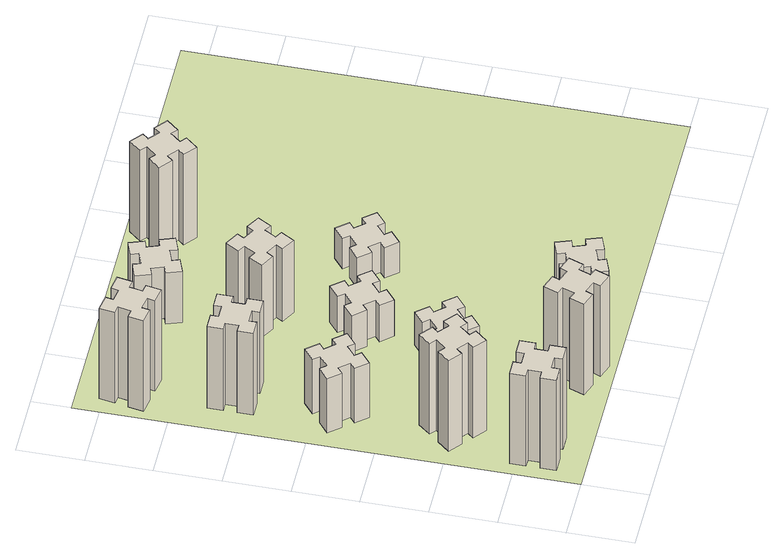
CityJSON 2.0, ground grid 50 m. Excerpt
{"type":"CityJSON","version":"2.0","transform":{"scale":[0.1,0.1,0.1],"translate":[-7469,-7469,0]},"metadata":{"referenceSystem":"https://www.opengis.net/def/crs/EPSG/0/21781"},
"CityObjects":{
"building1":{"type":"Building","attributes":{"class":"1000","function":"1000","usage":"1000","yearOfConstruction":2016,"roofType":"1000","measuredHeight":90,"storeysAboveGround":30,"storeysBelowGround":0},"geometry":[{"type":"Solid","lod":"1","boundaries":[[[[0,1,2,3,4,5,6,7,8,9,10,11,12,13,14,15,16,17,18,19]],[[17,16,20,21]],[[16,15,22,20]],[[15,14,23,22]],[[14,13,24,23]],[[13,12,25,24]],[[12,11,26,25]],[[11,10,27,26]],[[10,9,28,27]],[[9,8,29,28]],[[8,7,30,29]],[[7,6,31,30]],[[6,5,32,31]],[[5,4,33,32]],[[4,3,34,33]],[[3,2,35,34]],[[2,1,36,35]],[[1,0,37,36]],[[0,19,38,37]],[[19,18,39,38]],[[18,17,21,39]],[[24,25,26,27,28,29,30,31,32,33,34,35,36,37,38,39,21,20,22,23]]]]}]},
"building2":{"type":"Building","attributes":{"class":"1000","function":"1000","usage":"1000","yearOfConstruction":2016,"roofType":"1000","measuredHeight":90,"storeysAboveGround":30,"storeysBelowGround":0},"geometry":[{"type":"Solid","lod":"1","boundaries":[[[[40,41,42,43,44,45,46,47,48,49,50,51,52,53,54,55,56,57,58,59]],[[57,56,60,61]],[[56,55,62,60]],[[55,54,63,62]],[[54,53,64,63]],[[53,52,65,64]],[[52,51,66,65]],[[51,50,67,66]],[[50,49,68,67]],[[49,48,69,68]],[[48,47,70,69]],[[47,46,71,70]],[[46,45,72,71]],[[45,44,73,72]],[[44,43,74,73]],[[43,42,75,74]],[[42,41,76,75]],[[41,40,77,76]],[[40,59,78,77]],[[59,58,79,78]],[[58,57,61,79]],[[64,65,66,67,68,69,70,71,72,73,74,75,76,77,78,79,61,60,62,63]]]]}]},
"building3":{"type":"Building","attributes":{"class":"1000","function":"1000","usage":"1000","yearOfConstruction":2016,"roofType":"1000","measuredHeight":54,"storeysAboveGround":30,"storeysBelowGround":0},"geometry":[{"type":"Solid","lod":"1","boundaries":[[[[80,81,82,83,84,85,86,87,88,89,90,91,92,93,94,95,96,97,98,99]],[[97,96,100,101]],[[96,95,102,100]],[[95,94,103,102]],[[94,93,104,103]],[[93,92,105,104]],[[92,91,106,105]],[[91,90,107,106]],[[90,89,108,107]],[[89,88,109,108]],[[88,87,110,109]],[[87,86,111,110]],[[86,85,112,111]],[[85,84,113,112]],[[84,83,114,113]],[[83,82,115,114]],[[82,81,116,115]],[[81,80,117,116]],[[80,99,118,117]],[[99,98,119,118]],[[98,97,101,119]],[[104,105,106,107,108,109,110,111,112,113,114,115,116,117,118,119,101,100,102,103]]]]}]},
"building4":{"type":"Building","attributes":{"class":"1000","function":"1000","usage":"1000","yearOfConstruction":2016,"roofType":"1000","measuredHeight":81,"storeysAboveGround":30,"storeysBelowGround":0},"geometry":[{"type":"Solid","lod":"1","boundaries":[[[[120,121,122,123,124,125,126,127,128,129,130,131,132,133,134,135,136,137,138,139]],[[137,136,140,141]],[[136,135,142,140]],[[135,134,143,142]],[[134,133,144,143]],[[133,132,145,144]],[[132,131,146,145]],[[131,130,147,146]],[[130,129,148,147]],[[129,128,149,148]],[[128,127,150,149]],[[127,126,151,150]],[[126,125,152,151]],[[125,124,153,152]],[[124,123,154,153]],[[123,122,155,154]],[[122,121,156,155]],[[121,120,157,156]],[[120,139,158,157]],[[139,138,159,158]],[[138,137,141,159]],[[144,145,146,147,148,149,150,151,152,153,154,155,156,157,158,159,141,140,142,143]]]]}]},
"building5":{"type":"Building","attributes":{"class":"1000","function":"1000","usage":"1000","yearOfConstruction":2016,"roofType":"1000","measuredHeight":90,"storeysAboveGround":30,"storeysBelowGround":0},"geometry":[{"type":"Solid","lod":"1","boundaries":[[[[160,161,162,163,164,165,166,167,168,169,170,171,172,173,174,175,176,177,178,179]],[[177,176,180,181]],[[176,175,182,180]],[[175,174,183,182]],[[174,173,184,183]],[[173,172,185,184]],[[172,171,186,185]],[[171,170,187,186]],[[170,169,188,187]],[[169,168,189,188]],[[168,167,190,189]],[[167,166,191,190]],[[166,165,192,191]],[[165,164,193,192]],[[164,163,194,193]],[[163,162,195,194]],[[162,161,196,195]],[[161,160,197,196]],[[160,179,198,197]],[[179,178,199,198]],[[178,177,181,199]],[[184,185,186,187,188,189,190,191,192,193,194,195,196,197,198,199,181,180,182,183]]]]}]},
"building6":{"type":"Building","attributes":{"class":"1000","function":"1000","usage":"1000","yearOfConstruction":2016,"roofType":"1000","measuredHeight":90,"storeysAboveGround":30,"storeysBelowGround":0},"geometry":[{"type":"Solid","lod":"1","boundaries":[[[[200,201,202,203,204,205,206,207,208,209,210,211,212,213,214,215,216,217,218,219]],[[217,216,220,221]],[[216,215,222,220]],[[215,214,223,222]],[[214,213,224,223]],[[213,212,225,224]],[[212,211,226,225]],[[211,210,227,226]],[[210,209,228,227]],[[209,208,229,228]],[[208,207,230,229]],[[207,206,231,230]],[[206,205,232,231]],[[205,204,233,232]],[[204,203,234,233]],[[203,202,235,234]],[[202,201,236,235]],[[201,200,237,236]],[[200,219,238,237]],[[219,218,239,238]],[[218,217,221,239]],[[224,225,226,227,228,229,230,231,232,233,234,235,236,237,238,239,221,220,222,223]]]]}]},
"building7":{"type":"Building","attributes":{"class":"1000","function":"1000","usage":"1000","yearOfConstruction":2016,"roofType":"1000","measuredHeight":33,"storeysAboveGround":30,"storeysBelowGround":0},"geometry":[{"type":"Solid","lod":"1","boundaries":[[[[240,241,242,243,244,245,246,247,248,249,250,251,252,253,254,255,256,257,258,259]],[[257,256,260,261]],[[256,255,262,260]],[[255,254,263,262]],[[254,253,264,263]],[[253,252,265,264]],[[252,251,266,265]],[[251,250,267,266]],[[250,249,268,267]],[[249,248,269,268]],[[248,247,270,269]],[[247,246,271,270]],[[246,245,272,271]],[[245,244,273,272]],[[244,243,274,273]],[[243,242,275,274]],[[242,241,276,275]],[[241,240,277,276]],[[240,259,278,277]],[[259,258,279,278]],[[258,257,261,279]],[[264,265,266,267,268,269,270,271,272,273,274,275,276,277,278,279,261,260,262,263]]]]}]},
"building8":{"type":"Building","attributes":{"class":"1000","function":"1000","usage":"1000","yearOfConstruction":2016,"roofType":"1000","measuredHeight":36,"storeysAboveGround":30,"storeysBelowGround":0},"geometry":[{"type":"Solid","lod":"1","boundaries":[[[[280,281,282,283,284,285,286,287,288,289,290,291,292,293,294,295,296,297,298,299]],[[297,296,300,301]],[[296,295,302,300]],[[295,294,303,302]],[[294,293,304,303]],[[293,292,305,304]],[[292,291,306,305]],[[291,290,307,306]],[[290,289,308,307]],[[289,288,309,308]],[[288,287,310,309]],[[287,286,311,310]],[[286,285,312,311]],[[285,284,313,312]],[[284,283,314,313]],[[283,282,315,314]],[[282,281,316,315]],[[281,280,317,316]],[[280,299,318,317]],[[299,298,319,318]],[[298,297,301,319]],[[304,305,306,307,308,309,310,311,312,313,314,315,316,317,318,319,301,300,302,303]]]]}]},
"building9":{"type":"Building","attributes":{"class":"1000","function":"1000","usage":"1000","yearOfConstruction":2016,"roofType":"1000","measuredHeight":51,"storeysAboveGround":30,"storeysBelowGround":0},"geometry":[{"type":"Solid","lod":"1","boundaries":[[[[320,321,322,323,324,325,326,327,328,329,330,331,332,333,334,335,336,337,338,339]],[[337,336,340,341]],[[336,335,342,340]],[[335,334,343,342]],[[334,333,344,343]],[[333,332,345,344]],[[332,331,346,345]],[[331,330,347,346]],[[330,329,348,347]],[[329,328,349,348]],[[328,327,350,349]],[[327,326,351,350]],[[326,325,352,351]],[[325,324,353,352]],[[324,323,354,353]],[[323,322,355,354]],[[322,321,356,355]],[[321,320,357,356]],[[320,339,358,357]],[[339,338,359,358]],[[338,337,341,359]],[[344,345,346,347,348,349,350,351,352,353,354,355,356,357,358,359,341,340,342,343]]]]}]},
"building10":{"type":"Building","attributes":{"class":"1000","function":"1000","usage":"1000","yearOfConstruction":2016,"roofType":"1000","measuredHeight":72,"storeysAboveGround":30,"storeysBelowGround":0},"geometry":[{"type":"Solid","lod":"1","boundaries":[[[[360,361,362,363,364,365,366,367,368,369,370,371,372,373,374,375,376,377,378,379]],[[377,376,380,381]],[[376,375,382,380]],[[375,374,383,382]],[[374,373,384,383]],[[373,372,385,384]],[[372,371,386,385]],[[371,370,387,386]],[[370,369,388,387]],[[369,368,389,388]],[[368,367,390,389]],[[367,366,391,390]],[[366,365,392,391]],[[365,364,393,392]],[[364,363,394,393]],[[363,362,395,394]],[[362,361,396,395]],[[361,360,397,396]],[[360,379,398,397]],[[379,378,399,398]],[[378,377,381,399]],[[384,385,386,387,388,389,390,391,392,393,394,395,396,397,398,399,381,380,382,383]]]]}]},
"building11":{"type":"Building","attributes":{"class":"1000","function":"1000","usage":"1000","yearOfConstruction":2016,"roofType":"1000","measuredHeight":51,"storeysAboveGround":30,"storeysBelowGround":0},"geometry":[{"type":"Solid","lod":"1","boundaries":[[[[400,401,402,403,404,405,406,407,408,409,410,411,412,413,414,415,416,417,418,419]],[[417,416,420,421]],[[416,415,422,420]],[[415,414,423,422]],[[414,413,424,423]],[[413,412,425,424]],[[412,411,426,425]],[[411,410,427,426]],[[410,409,428,427]],[[409,408,429,428]],[[408,407,430,429]],[[407,406,431,430]],[[406,405,432,431]],[[405,404,433,432]],[[404,403,434,433]],[[403,402,435,434]],[[402,401,436,435]],[[401,400,437,436]],[[400,419,438,437]],[[419,418,439,438]],[[418,417,421,439]],[[424,425,426,427,428,429,430,431,432,433,434,435,436,437,438,439,421,420,422,423]]]]}]},
"building12":{"type":"Building","attributes":{"class":"1000","function":"1000","usage":"1000","yearOfConstruction":2016,"roofType":"1000","measuredHeight":30,"storeysAboveGround":30,"storeysBelowGround":0},"geometry":[{"type":"Solid","lod":"1","boundaries":[[[[440,441,442,443,444,445,446,447,448,449,450,451,452,453,454,455,456,457,458,459]],[[457,456,460,461]],[[456,455,462,460]],[[455,454,463,462]],[[454,453,464,463]],[[453,452,465,464]],[[452,451,466,465]],[[451,450,467,466]],[[450,449,468,467]],[[449,448,469,468]],[[448,447,470,469]],[[447,446,471,470]],[[446,445,472,471]],[[445,444,473,472]],[[444,443,474,473]],[[443,442,475,474]],[[442,441,476,475]],[[441,440,477,476]],[[440,459,478,477]],[[459,458,479,478]],[[458,457,461,479]],[[464,465,466,467,468,469,470,471,472,473,474,475,476,477,478,479,461,460,462,463]]]]}]},
"building13":{"type":"Building","attributes":{"class":"1000","function":"1000","usage":"1000","yearOfConstruction":2016,"roofType":"1000","measuredHeight":90,"storeysAboveGround":30,"storeysBelowGround":0},"geometry":[{"type":"Solid","lod":"1","boundaries":[[[[480,481,482,483,484,485,486,487,488,489,490,491,492,493,494,495,496,497,498,499]],[[497,496,500,501]],[[496,495,502,500]],[[495,494,503,502]],[[494,493,504,503]],[[493,492,505,504]],[[492,491,506,505]],[[491,490,507,506]],[[490,489,508,507]],[[489,488,509,508]],[[488,487,510,509]],[[487,486,511,510]],[[486,485,512,511]],[[485,484,513,512]],[[484,483,514,513]],[[483,482,515,514]],[[482,481,516,515]],[[481,480,517,516]],[[480,499,518,517]],[[499,498,519,518]],[[498,497,501,519]],[[504,505,506,507,508,509,510,511,512,513,514,515,516,517,518,519,501,500,502,503]]]]}]},
"landuse1":{"type":"LandUse","attributes":{"name":"plot1","function":"1010"},"geometry":[{"type":"MultiSurface","lod":"1","boundaries":[[[520,521,522,523]]]}]}
},
"vertices":[
[165,425,0],[165,325,0],[105,325,0],[105,205,0],[225,205,0],[225,265,0],[325,265,0],[325,205,0],[445,205,0],[445,325,0],[385,325,0],[385,425,0],[445,425,0],[445,545,0],[325,545,0],[325,485,0],[225,485,0],[225,545,0],[105,545,0],[105,425,0],[225,485,900],[225,545,900],[325,485,900],[325,545,900],[445,545,900],[445,425,900],[385,425,900],[385,325,900],[445,325,900],[445,205,900],[325,205,900],[325,265,900],[225,265,900],[225,205,900],[105,205,900],[105,325,900],[165,325,900],[165,425,900],[105,425,900],[105,545,900],
[484,1067,0],[408,1132,0],[446,1178,0],[354,1255,0],[277,1163,0],[323,1124,0],[259,1048,0],[213,1086,0],[136,994,0],[228,917,0],[266,963,0],[343,899,0],[304,853,0],[396,776,0],[473,868,0],[427,906,0],[492,983,0],[538,944,0],[615,1036,0],[523,1113,0],[492,983,900],[538,944,900],[427,906,900],[473,868,900],[396,776,900],[304,853,900],[343,899,900],[266,963,900],[228,917,900],[136,994,900],[213,1086,900],[259,1048,900],[323,1124,900],[277,1163,900],[354,1255,900],[446,1178,900],[408,1132,900],[484,1067,900],[523,1113,900],[615,1036,900],
[492,1888,0],[427,1964,0],[473,2003,0],[396,2095,0],[304,2018,0],[343,1972,0],[266,1907,0],[228,1953,0],[136,1876,0],[213,1784,0],[259,1823,0],[323,1746,0],[277,1708,0],[354,1616,0],[446,1693,0],[408,1739,0],[484,1803,0],[523,1757,0],[615,1834,0],[538,1926,0],[484,1803,540],[523,1757,540],[408,1739,540],[446,1693,540],[354,1616,540],[277,1708,540],[323,1746,540],[259,1823,540],[213,1784,540],[136,1876,540],[228,1953,540],[266,1907,540],[343,1972,540],[304,2018,540],[396,2095,540],[473,2003,540],[427,1964,540],[492,1888,540],[538,1926,540],[615,1834,540],
[485,2545,0],[485,2645,0],[545,2645,0],[545,2765,0],[425,2765,0],[425,2705,0],[325,2705,0],[325,2765,0],[205,2765,0],[205,2645,0],[265,2645,0],[265,2545,0],[205,2545,0],[205,2425,0],[325,2425,0],[325,2485,0],[425,2485,0],[425,2425,0],[545,2425,0],[545,2545,0],[425,2485,810],[425,2425,810],[325,2485,810],[325,2425,810],[205,2425,810],[205,2545,810],[265,2545,810],[265,2645,810],[205,2645,810],[205,2765,810],[325,2765,810],[325,2705,810],[425,2705,810],[425,2765,810],[545,2765,810],[545,2645,810],[485,2645,810],[485,2545,810],[545,2545,810],[545,2425,810],
[1029,360,0],[995,266,0],[939,287,0],[897,174,0],[1010,133,0],[1031,189,0],[1125,155,0],[1104,99,0],[1217,57,0],[1258,170,0],[1202,191,0],[1236,285,0],[1292,264,0],[1333,377,0],[1220,418,0],[1200,362,0],[1106,396,0],[1127,452,0],[1014,493,0],[973,380,0],[1106,396,900],[1127,452,900],[1200,362,900],[1220,418,900],[1333,377,900],[1292,264,900],[1236,285,900],[1202,191,900],[1258,170,900],[1217,57,900],[1104,99,900],[1125,155,900],[1031,189,900],[1010,133,900],[897,174,900],[939,287,900],[995,266,900],[1029,360,900],[973,380,900],[1014,493,900],
[207,3236,0],[305,3218,0],[295,3159,0],[413,3138,0],[434,3257,0],[375,3267,0],[392,3365,0],[451,3355,0],[472,3473,0],[354,3494,0],[344,3435,0],[245,3452,0],[256,3511,0],[137,3532,0],[117,3414,0],[176,3404,0],[158,3305,0],[99,3316,0],[78,3197,0],[197,3177,0],[158,3305,900],[99,3316,900],[176,3404,900],[117,3414,900],[137,3532,900],[256,3511,900],[245,3452,900],[344,3435,900],[354,3494,900],[472,3473,900],[451,3355,900],[392,3365,900],[375,3267,900],[434,3257,900],[413,3138,900],[295,3159,900],[305,3218,900],[207,3236,900],[197,3177,900],[78,3197,900],
[1083,1332,0],[1006,1267,0],[968,1313,0],[876,1236,0],[953,1144,0],[999,1183,0],[1063,1106,0],[1017,1068,0],[1094,976,0],[1186,1053,0],[1148,1099,0],[1224,1163,0],[1263,1117,0],[1355,1194,0],[1278,1286,0],[1232,1248,0],[1167,1324,0],[1213,1363,0],[1136,1455,0],[1044,1378,0],[1167,1324,330],[1213,1363,330],[1232,1248,330],[1278,1286,330],[1355,1194,330],[1263,1117,330],[1224,1163,330],[1148,1099,330],[1186,1053,330],[1094,976,330],[1017,1068,330],[1063,1106,330],[999,1183,330],[953,1144,330],[876,1236,330],[968,1313,330],[1006,1267,330],[1083,1332,330],[1044,1378,330],[1136,1455,330],
[1183,1972,0],[1106,1907,0],[1068,1953,0],[976,1876,0],[1053,1784,0],[1099,1823,0],[1163,1746,0],[1117,1708,0],[1194,1616,0],[1286,1693,0],[1248,1739,0],[1324,1803,0],[1363,1757,0],[1455,1834,0],[1378,1926,0],[1332,1888,0],[1267,1964,0],[1313,2003,0],[1236,2095,0],[1144,2018,0],[1267,1964,360],[1313,2003,360],[1332,1888,360],[1378,1926,360],[1455,1834,360],[1363,1757,360],[1324,1803,360],[1248,1739,360],[1286,1693,360],[1194,1616,360],[1117,1708,360],[1163,1746,360],[1099,1823,360],[1053,1784,360],[976,1876,360],[1068,1953,360],[1106,1907,360],[1183,1972,360],[1144,2018,360],[1236,2095,360],
[1765,496,0],[1671,462,0],[1650,518,0],[1537,477,0],[1579,364,0],[1635,385,0],[1669,291,0],[1613,270,0],[1654,157,0],[1767,199,0],[1746,255,0],[1840,289,0],[1860,233,0],[1973,274,0],[1932,387,0],[1876,366,0],[1842,460,0],[1898,480,0],[1857,593,0],[1744,552,0],[1842,460,510],[1898,480,510],[1876,366,510],[1932,387,510],[1973,274,510],[1860,233,510],[1840,289,510],[1746,255,510],[1767,199,510],[1654,157,510],[1613,270,510],[1669,291,510],[1635,385,510],[1579,364,510],[1537,477,510],[1650,518,510],[1671,462,510],[1765,496,510],[1744,552,510],[1857,593,510],
[1314,2666,0],[1227,2716,0],[1257,2768,0],[1153,2828,0],[1093,2724,0],[1145,2694,0],[1095,2607,0],[1043,2637,0],[983,2533,0],[1087,2473,0],[1117,2525,0],[1204,2475,0],[1174,2423,0],[1278,2363,0],[1338,2467,0],[1286,2497,0],[1336,2584,0],[1388,2554,0],[1448,2658,0],[1344,2718,0],[1336,2584,720],[1388,2554,720],[1286,2497,720],[1338,2467,720],[1278,2363,720],[1174,2423,720],[1204,2475,720],[1117,2525,720],[1087,2473,720],[983,2533,720],[1043,2637,720],[1095,2607,720],[1145,2694,720],[1093,2724,720],[1153,2828,720],[1257,2768,720],[1227,2716,720],[1314,2666,720],[1344,2718,720],[1448,2658,720],
[1125,3456,0],[1031,3422,0],[1010,3478,0],[897,3437,0],[939,3324,0],[995,3345,0],[1029,3251,0],[973,3230,0],[1014,3117,0],[1127,3159,0],[1106,3215,0],[1200,3249,0],[1220,3193,0],[1333,3234,0],[1292,3347,0],[1236,3326,0],[1202,3420,0],[1258,3440,0],[1217,3553,0],[1104,3512,0],[1202,3420,510],[1258,3440,510],[1236,3326,510],[1292,3347,510],[1333,3234,510],[1220,3193,510],[1200,3249,510],[1106,3215,510],[1127,3159,510],[1014,3117,510],[973,3230,510],[1029,3251,510],[995,3345,510],[939,3324,510],[897,3437,510],[1010,3478,510],[1031,3422,510],[1125,3456,510],[1104,3512,510],[1217,3553,510],
[1972,1988,0],[1907,2064,0],[1953,2103,0],[1876,2195,0],[1784,2118,0],[1823,2072,0],[1746,2007,0],[1708,2053,0],[1616,1976,0],[1693,1884,0],[1739,1923,0],[1803,1846,0],[1757,1808,0],[1834,1716,0],[1926,1793,0],[1888,1839,0],[1964,1903,0],[2003,1857,0],[2095,1934,0],[2018,2026,0],[1964,1903,300],[2003,1857,300],[1888,1839,300],[1926,1793,300],[1834,1716,300],[1757,1808,300],[1803,1846,300],[1739,1923,300],[1693,1884,300],[1616,1976,300],[1708,2053,300],[1746,2007,300],[1823,2072,300],[1784,2118,300],[1876,2195,300],[1953,2103,300],[1907,2064,300],[1972,1988,300],[2018,2026,300],[2095,1934,300],
[1746,3383,0],[1823,3319,0],[1784,3273,0],[1876,3196,0],[1953,3288,0],[1907,3326,0],[1972,3403,0],[2018,3364,0],[2095,3456,0],[2003,3533,0],[1964,3487,0],[1888,3552,0],[1926,3598,0],[1834,3675,0],[1757,3583,0],[1803,3544,0],[1739,3468,0],[1693,3506,0],[1616,3414,0],[1708,3337,0],[1739,3468,900],[1693,3506,900],[1803,3544,900],[1757,3583,900],[1834,3675,900],[1926,3598,900],[1888,3552,900],[1964,3487,900],[2003,3533,900],[2095,3456,900],[2018,3364,900],[1972,3403,900],[1907,3326,900],[1953,3288,900],[1876,3196,900],[1784,3273,900],[1823,3319,900],[1746,3383,900],[1708,3337,900],[1616,3414,900],
[5,3705,0],[3705,3705,0],[3705,5,0],[5,5,0]
]}
